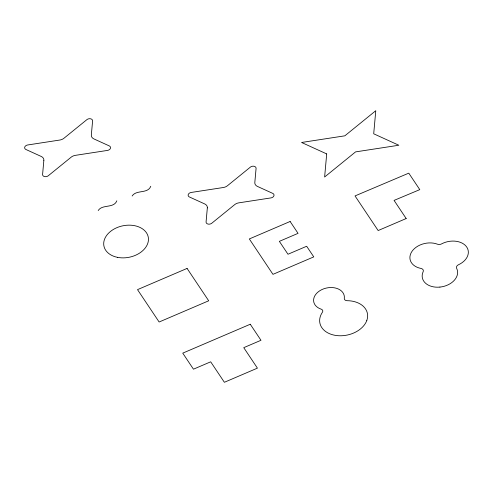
<?xml version="1.0" encoding="UTF-8"?>
<svg xmlns="http://www.w3.org/2000/svg" width="493" height="493" viewBox="0 0 493 493"><rect width="100%" height="100%" fill="white"/><g stroke="black" fill="none" stroke-linecap="round" stroke-linejoin="round"><path stroke-width="0.74" d="M116.823 200.811C113.84 208.619 102.254 204.022 98.206 210.542M150.766 186.28C147.783 194.088 136.204 189.491 132.149 196.011M43.852 160.379L42.595 174.405A3.402 2.41 -11.6 0 0 44.549 176.58A3.402 2.41 -11.6 0 0 48.314 175.73L71.195 157.156A6.797 4.825 -11.6 0 1 75.417 155.344L107.419 150.427A3.402 2.41 -11.6 0 0 110.395 148.399A3.402 2.41 -11.6 0 0 109.218 145.885L93.953 138.934A6.797 4.825 -11.6 0 1 91.334 135.008L92.592 120.982A3.402 2.41 -11.6 0 0 90.632 118.801A3.402 2.41 -11.6 0 0 86.873 119.657L63.985 138.231A6.797 4.825 -11.6 0 1 59.77 140.043L27.762 144.96A3.402 2.41 -11.6 0 0 24.786 146.988A3.402 2.41 -11.6 0 0 25.969 149.502L41.233 156.454A6.797 4.825 -11.6 0 1 43.852 160.379M207.337 207.867L206.08 221.887A3.402 2.41 -11.6 0 0 208.04 224.069A3.402 2.41 -11.6 0 0 211.799 223.218L234.686 204.638A6.797 4.825 -11.6 0 1 238.902 202.833L270.91 197.915A3.402 2.41 -11.6 0 0 273.88 195.881A3.402 2.41 -11.6 0 0 272.703 193.367L257.438 186.416A6.797 4.825 -11.6 0 1 254.819 182.49L256.077 168.47A3.402 2.41 -11.6 0 0 254.123 166.289A3.402 2.41 -11.6 0 0 250.358 167.139L227.476 185.719A6.797 4.825 -11.6 0 1 223.255 187.525L191.253 192.443A3.402 2.41 -11.6 0 0 188.277 194.476A3.402 2.41 -11.6 0 0 189.454 196.99L204.718 203.942A6.797 4.825 -11.6 0 1 207.337 207.867M326.699 153.915L324.628 177.005L355.57 151.887L398.837 145.238L373.706 133.794L375.777 110.709L344.841 135.821L301.574 142.477L326.699 153.915M290.124 221.48L249.322 238.945L272.962 274.348L313.764 256.884L306.664 246.254L287.98 254.252L279.358 241.354L298.049 233.349L290.124 221.48M187.081 268.42L137.516 289.637L159.134 322.009L208.699 300.792L187.081 268.42M406.183 218.541L378.149 230.545L355.028 195.924L408.777 173.154L419.783 189.632L394.067 200.398L406.183 218.541M250.265 324.24L182.749 353.142L193.459 369.189L210.69 361.813L224.37 382.291L257.426 368.142L243.752 347.664L260.982 340.287L250.265 324.24M439.922 287.086A17.914 12.713 -11.6 0 0 456.635 268.328A3.876 2.748 -11.6 0 1 458.539 264.729A17.914 12.713 -11.6 0 0 466.193 246.334A17.914 12.713 -11.6 0 0 441.586 243.887A3.876 2.748 -11.6 0 1 437.494 244.208A17.914 12.713 -11.6 0 0 411.957 251.412A17.914 12.713 -11.6 0 0 420.967 268.432A3.876 2.748 -11.6 0 1 423.148 271.698A17.914 12.713 -11.6 0 0 439.922 287.086M366.835 320.382A24.243 17.2 -11.6 0 0 347.152 300.693A3.402 2.41 -11.6 0 1 344.299 298.333A15.548 11.037 -11.6 0 0 332.683 287.585A15.548 11.037 -11.6 0 0 314.731 295.973A15.548 11.037 -11.6 0 0 321.14 309.148A3.402 2.41 -11.6 0 1 322.404 312.26A24.243 17.2 -11.6 0 0 334.907 335.295A24.243 17.2 -11.6 0 0 366.835 320.382M117.383 257.321A22.61 16.041 -11.6 0 0 148.294 237.293A22.61 16.041 -11.6 0 0 112.577 229.941A22.61 16.041 -11.6 0 0 117.383 257.321"/></g></svg>
